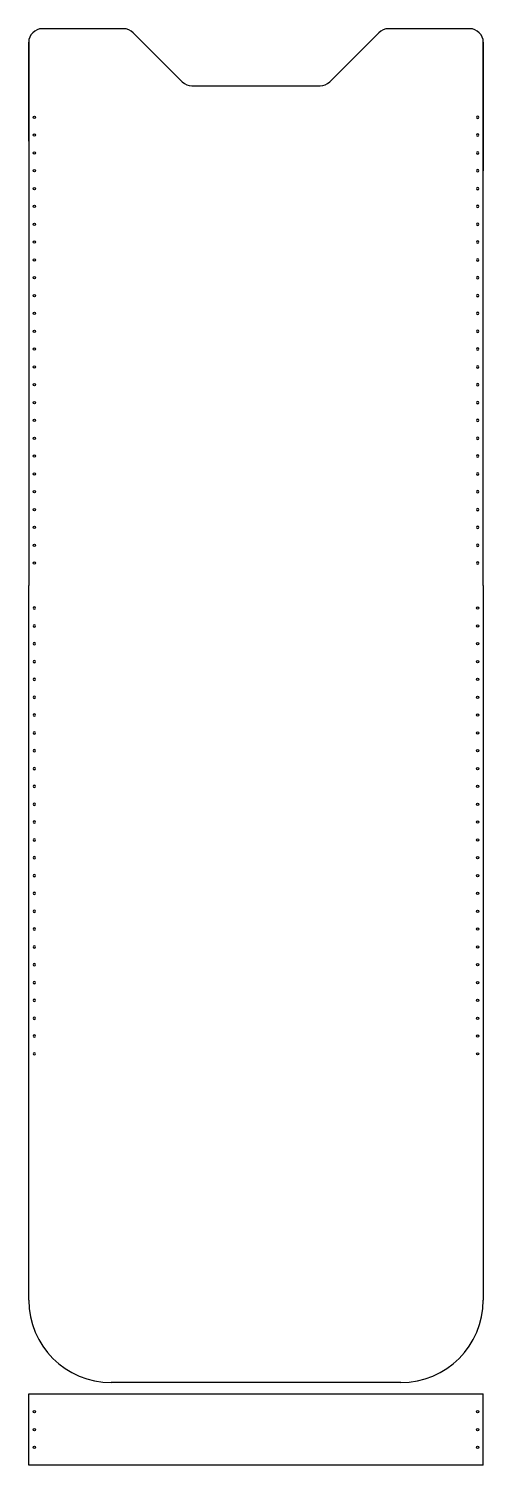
# Model space of a CAD drawing. Header units: millimetres. Extents: x 1799 to 2102, y 2130 to 3087.
import ezdxf

# ---------------------------------------------------------------- set-up
doc = ezdxf.new("R2010")
doc.units = ezdxf.units.MM

# ---------------------------------------------------------------- blocks, each defined once
blk = doc.blocks.new('*U2')
blk.add_circle((0, 0), 0.75)
blk = doc.blocks.new('*U3')
at = {"color": 0, "linetype": 'ByBlock', "lineweight": -2, "transparency": 16777216, "rotation": 90}
for p in [(1871.85, 3040.07), (1871.85, 3028.19), (1871.85, 3016.31), (1871.85, 3004.43), (1871.85, 2992.55), (1871.85, 2980.67), (1871.85, 2968.79), (1871.85, 2956.91), (1871.85, 2945.03), (1871.85, 2933.15), (1871.85, 2921.27), (1871.85, 2909.39), (1871.85, 2897.51), (1871.85, 2885.63), (1871.85, 2873.75), (1871.85, 2861.87), (1871.85, 2849.99), (1871.85, 2838.11), (1871.85, 2826.23), (1871.85, 2814.35), (1871.85, 2802.47), (1871.85, 2790.59), (1871.85, 2778.71), (1871.85, 2766.83), (1871.85, 2754.95), (1871.85, 2743.07)]:
    blk.add_blockref('*U2', p, dxfattribs=at)
blk = doc.blocks.new('*U4')
blk.add_circle((0, 0), 0.75)
blk = doc.blocks.new('*U6')
at = {"color": 0, "linetype": 'ByBlock', "lineweight": -2, "transparency": 16777216, "rotation": 90}
for p in [(1871.85, 3040.07), (1871.85, 3028.19), (1871.85, 3016.31), (1871.85, 3004.43), (1871.85, 2992.55), (1871.85, 2980.67), (1871.85, 2968.79), (1871.85, 2956.91), (1871.85, 2945.03), (1871.85, 2933.15), (1871.85, 2921.27), (1871.85, 2909.39), (1871.85, 2897.51), (1871.85, 2885.63), (1871.85, 2873.75), (1871.85, 2861.87), (1871.85, 2849.99), (1871.85, 2838.11), (1871.85, 2826.23), (1871.85, 2814.35), (1871.85, 2802.47), (1871.85, 2790.59), (1871.85, 2778.71), (1871.85, 2766.83), (1871.85, 2754.95), (1871.85, 2743.07)]:
    blk.add_blockref('*U4', p, dxfattribs=at)
blk = doc.blocks.new('*U7')
blk.add_circle((0, 0), 0.75)
blk = doc.blocks.new('*U9')
at = {"color": 0, "linetype": 'ByBlock', "lineweight": -2, "transparency": 16777216, "rotation": 90}
for p in [(1871.85, 3040.07), (1871.85, 3028.19), (1871.85, 3016.31), (1871.85, 3004.43), (1871.85, 2992.55), (1871.85, 2980.67), (1871.85, 2968.79), (1871.85, 2956.91), (1871.85, 2945.03), (1871.85, 2933.15), (1871.85, 2921.27), (1871.85, 2909.39), (1871.85, 2897.51), (1871.85, 2885.63), (1871.85, 2873.75), (1871.85, 2861.87), (1871.85, 2849.99), (1871.85, 2838.11), (1871.85, 2826.23), (1871.85, 2814.35), (1871.85, 2802.47), (1871.85, 2790.59), (1871.85, 2778.71), (1871.85, 2766.83), (1871.85, 2754.95), (1871.85, 2743.07)]:
    blk.add_blockref('*U7', p, dxfattribs=at)
blk = doc.blocks.new('*U10')
blk.add_circle((0, 0), 0.75)
blk = doc.blocks.new('*U11')
at = {"color": 0, "linetype": 'ByBlock', "lineweight": -2, "transparency": 16777216, "rotation": 90}
for p in [(1871.85, 3040.07), (1871.85, 3028.19), (1871.85, 3016.31), (1871.85, 3004.43), (1871.85, 2992.55), (1871.85, 2980.67), (1871.85, 2968.79), (1871.85, 2956.91), (1871.85, 2945.03), (1871.85, 2933.15), (1871.85, 2921.27), (1871.85, 2909.39), (1871.85, 2897.51), (1871.85, 2885.63), (1871.85, 2873.75), (1871.85, 2861.87), (1871.85, 2849.99), (1871.85, 2838.11), (1871.85, 2826.23), (1871.85, 2814.35), (1871.85, 2802.47), (1871.85, 2790.59), (1871.85, 2778.71), (1871.85, 2766.83), (1871.85, 2754.95), (1871.85, 2743.07)]:
    blk.add_blockref('*U10', p, dxfattribs=at)

msp = doc.modelspace()

# ---------------------------------------------------------------- linework, layer by layer
for p, q in [((1862.52, 3087.4), (1808.25, 3087.4)), ((1868.89, 3084.77), (1901.61, 3052.04)), ((2032.61, 3084.77), (1999.89, 3052.04)), ((1799.25, 3012.4), (1799.25, 3078.4)), ((2102.25, 3078.4), (2102.25, 3012.4)), ((1907.98, 3049.4), (1993.52, 3049.4)), ((2102.25, 3028.4), (2102.25, 2992.76)), ((1799.25, 2315.4), (1799.25, 2345.4)), ((2102.25, 2345.4), (2102.25, 2315.4)), ((1799.25, 2240.4), (1799.25, 2315.4)), ((2102.25, 2315.4), (2102.25, 2240.4)), ((2047.25, 2185.4), (1854.25, 2185.4)), ((1799.25, 2177.84), (2102.25, 2177.84)), ((1799.25, 2130.32), (1799.25, 2177.84)), ((2102.25, 2130.32), (2102.25, 2177.84)), ((2102.25, 2130.32), (1799.25, 2130.32))]:
    msp.add_line(p, q)
for points in [[(1862.52, 3087.4), (1808.25, 3087.4, 0.414214), (1799.25, 3078.4), (1799.25, 2716.4)], [(2102.25, 2716.4), (2102.25, 3078.4, 0.414214), (2093.25, 3087.4), (2038.98, 3087.4)]]:
    msp.add_lwpolyline(points, format="xyb")
for points in [[(1799.25, 2345.4), (1799.25, 2716.4)], [(2102.25, 2716.4), (2102.25, 2345.4)]]:
    msp.add_lwpolyline(points)
for centre in [(1803, 2165.96), (2098.5, 2165.96), (1803, 2154.08), (2098.5, 2154.08), (1803, 2142.2), (2098.5, 2142.2)]:
    msp.add_circle(centre, 0.75)
for centre, radius, start, end in [((1862.52, 3078.4), 9, 45, 90), ((2038.98, 3078.4), 9, 90, 135), ((1907.98, 3058.4), 9, 225, 270), ((1993.52, 3058.4), 9, 270, 315), ((1854.25, 2240.4), 55, 180, 270), ((2047.25, 2240.4), 55, 270, 0)]:
    msp.add_arc(centre, radius, start, end)

# ---------------------------------------------------------------- block references
msp.add_blockref('*U11', (-68.85, -11.67))
at = {"xscale": -1}
msp.add_blockref('*U9', (3970.35, -11.67), dxfattribs=at)
at = {"xscale": -1, "rotation": 180}
msp.add_blockref('*U6', (-68.85, 5444.48), dxfattribs=at)
at = {"rotation": 180}
msp.add_blockref('*U3', (3970.35, 5444.48), dxfattribs=at)

doc.saveas('drawing.dxf')
